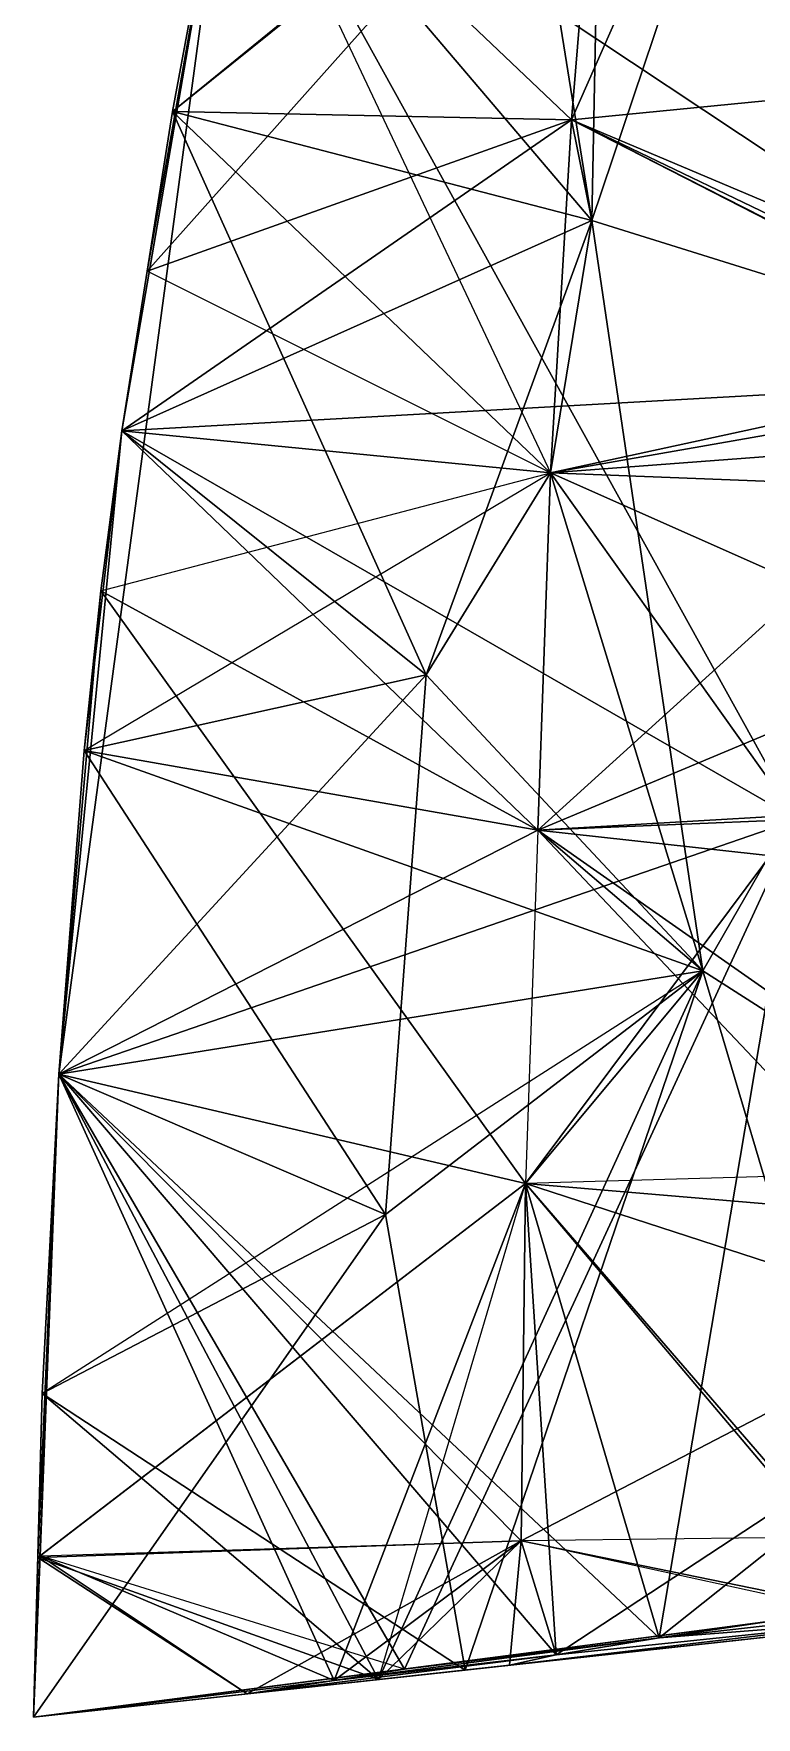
# Model space of a CAD drawing. Extents: x -22.5 to 0, y 0 to 22.5.
# Drawn here: x -22.48 to -20.76, y 0 to 4.005 of the extents above; entities that cross this region are included whole.
import ezdxf

# ---------------------------------------------------------------- set-up
doc = ezdxf.new("R2010")
doc.units = 0

msp = doc.modelspace()

# ---------------------------------------------------------------- linework, layer by layer
at = {"layer": 'Boundaries'}
for p, q in [((-22.42, 1.53, 58.95), (-22.01, 4.57, 58.95)), ((-22.27, 3.06, 54.58), (-22.01, 4.57, 54.58)), ((-22.42, 1.53, 54.58), (-22.27, 3.06, 54.58)), ((-22.48, 0, 58.95), (-22.42, 1.53, 58.95)), ((-22.48, 0, 54.58), (-22.42, 1.53, 54.58)), ((-22.48, 0, 58.95), (-18.95, 0.46, 59.83)), ((-18.95, 0.46, 59.83), (-22.48, 0, 58.95)), ((-22.48, 0, 54.58), (-22.48, 0, 55.67)), ((-22.48, 0, 55.67), (-22.48, 0, 57.13)), ((-22.48, 0, 57.13), (-22.48, 0, 57.86)), ((-22.48, 0, 57.86), (-22.48, 0, 58.95))]:
    msp.add_line(p, q, dxfattribs=at)
at = {"layer": 'Cylindrical crown wall'}
for points in [[(-22.01, 4.57, 58.95), (-21.74, 5.7, 57.58), (-22.01, 4.57, 56.77), (-22.21, 3.44, 57.58)], [(-22.01, 4.57, 55.67), (-21.84, 5.32, 55.13), (-22.01, 4.57, 54.58), (-22.15, 3.82, 55.13)], [(-22.01, 4.57, 56.77), (-21.84, 5.32, 56.22), (-22.01, 4.57, 55.67), (-22.15, 3.82, 56.22)], [(-22.42, 1.53, 58.95), (-22.01, 4.57, 58.95), (-22.27, 3.06, 57.86)], [(-22.01, 4.57, 58.95), (-22.21, 3.44, 57.58), (-22.27, 3.06, 57.86)], [(-22.15, 3.82, 56.22), (-22.01, 4.57, 55.67), (-22.15, 3.82, 55.13), (-22.27, 3.06, 55.67)], [(-22.27, 3.06, 57.13), (-22.21, 3.44, 57.58), (-22.01, 4.57, 56.77), (-22.15, 3.82, 56.22)], [(-22.01, 4.57, 54.58), (-22.27, 3.06, 54.58), (-22.15, 3.82, 55.13)], [(-22.27, 3.06, 55.67), (-22.15, 3.82, 55.13), (-22.27, 3.06, 54.58), (-22.36, 2.3, 55.13)], [(-22.36, 2.3, 56.22), (-22.27, 3.06, 57.13), (-22.15, 3.82, 56.22), (-22.27, 3.06, 55.67)], [(-22.32, 2.68, 57.58), (-22.27, 3.06, 57.86), (-22.21, 3.44, 57.58), (-22.27, 3.06, 57.13)], [(-22.42, 1.53, 58.95), (-22.27, 3.06, 57.86), (-22.32, 2.68, 57.58)], [(-22.36, 2.3, 56.22), (-22.27, 3.06, 55.67), (-22.36, 2.3, 55.13), (-22.42, 1.53, 55.67)], [(-22.42, 1.53, 56.77), (-22.32, 2.68, 57.58), (-22.27, 3.06, 57.13), (-22.36, 2.3, 56.22)], [(-22.27, 3.06, 54.58), (-22.42, 1.53, 54.58), (-22.36, 2.3, 55.13)], [(-22.42, 1.53, 58.95), (-22.32, 2.68, 57.58), (-22.42, 1.53, 56.77), (-22.47, 0.38, 57.58)], [(-22.42, 1.53, 55.67), (-22.36, 2.3, 55.13), (-22.42, 1.53, 54.58), (-22.46, 0.77, 55.13)], [(-22.42, 1.53, 56.77), (-22.36, 2.3, 56.22), (-22.42, 1.53, 55.67), (-22.46, 0.77, 56.22)], [(-22.42, 1.53, 58.95), (-22.47, 0.38, 57.58), (-22.48, 0, 57.86)], [(-22.46, 0.77, 56.22), (-22.42, 1.53, 55.67), (-22.46, 0.77, 55.13), (-22.48, 0, 55.67)], [(-22.48, 0, 57.13), (-22.47, 0.38, 57.58), (-22.42, 1.53, 56.77), (-22.46, 0.77, 56.22)], [(-22.42, 1.53, 54.58), (-22.48, 0, 54.58), (-22.46, 0.77, 55.13)], [(-22.42, 1.53, 58.95), (-22.48, 0, 58.95), (-22.48, 0, 57.86)], [(-22.46, 0.77, 56.22), (-22.48, 0, 57.13), (-22.48, 0, 55.67)], [(-22.46, 0.77, 55.13), (-22.48, 0, 55.67), (-22.48, 0, 54.58)], [(-22.47, 0.38, 57.58), (-22.48, 0, 57.86), (-22.48, 0, 57.13)]]:
    msp.add_3dface(points, dxfattribs=at)
at = {"layer": 'Elements'}
for points in [[(-19.47, 3.97, 58.39), (-20.1615, 5.0976, 59.3668), (-22.01, 4.57, 58.95), (-19.9326, 3.191, 59.5191)], [(-21.13, 4.65, 57.08), (-22.01, 4.57, 58.95), (-19.47, 3.97, 58.39), (-20.1615, 5.0976, 59.3668)], [(-21.13, 4.65, 57.08), (-19.47, 3.97, 58.39), (-19.4, 4.85, 58.3), (-20.1615, 5.0976, 59.3668)], [(-20.6583, 5.0253, 55.8203), (-21.1514, 3.5605, 55.5577), (-21.13, 4.65, 57.08), (-21.3023, 4.501, 55.2743)], [(-21.13, 4.65, 57.08), (-20.6583, 5.0253, 55.8203), (-21.2, 3.8, 57.16), (-21.1514, 3.5605, 55.5577)], [(-21.13, 4.65, 57.08), (-20.0569, 3.2187, 56.6268), (-21.2, 3.8, 57.16), (-20.6583, 5.0253, 55.8203)], [(-21.2, 3.8, 57.16), (-20.6583, 5.0253, 55.8203), (-20.0569, 3.2187, 56.6268), (-21.1514, 3.5605, 55.5577)], [(-21.13, 4.65, 57.08), (-18.9258, 4.7802, 57.6565), (-20.0569, 3.2187, 56.6268), (-20.6583, 5.0253, 55.8203)], [(-21.13, 4.65, 57.08), (-19.4, 4.85, 58.3), (-19.47, 3.97, 58.39), (-18.9258, 4.7802, 57.6565)], [(-19.47, 3.97, 58.39), (-20.0569, 3.2187, 56.6268), (-21.13, 4.65, 57.08), (-18.9258, 4.7802, 57.6565)], [(-21.13, 4.65, 57.08), (-22.21, 3.44, 57.58), (-22.01, 4.57, 58.95), (-22.01, 4.57, 56.77)], [(-21.13, 4.65, 57.08), (-22.21, 3.44, 57.58), (-22.01, 4.57, 56.77), (-21.2, 3.8, 57.16)], [(-21.13, 4.65, 57.08), (-22.21, 3.44, 57.58), (-21.2, 3.8, 57.16), (-22.01, 4.57, 58.95)], [(-21.13, 4.65, 57.08), (-22.15, 3.82, 56.22), (-22.01, 4.57, 56.77), (-22.01, 4.57, 55.67)], [(-21.13, 4.65, 57.08), (-22.15, 3.82, 56.22), (-21.2, 3.8, 57.16), (-22.01, 4.57, 56.77)], [(-21.13, 4.65, 57.08), (-21.2, 3.8, 57.16), (-22.15, 3.82, 56.22), (-21.1514, 3.5605, 55.5577)], [(-21.13, 4.65, 57.08), (-22.15, 3.82, 56.22), (-22.01, 4.57, 55.67), (-21.1514, 3.5605, 55.5577)], [(-21.13, 4.65, 57.08), (-19.47, 3.97, 58.39), (-22.01, 4.57, 58.95), (-21.2, 3.8, 57.16)], [(-21.13, 4.65, 57.08), (-21.1514, 3.5605, 55.5577), (-22.01, 4.57, 55.67), (-21.3023, 4.501, 55.2743)], [(-21.13, 4.65, 57.08), (-19.47, 3.97, 58.39), (-21.2, 3.8, 57.16), (-20.0569, 3.2187, 56.6268)], [(-22.42, 1.53, 58.95), (-22.27, 3.06, 57.86), (-22.01, 4.57, 58.95), (-20.6634, 2.1357, 59.3763)], [(-22.01, 4.57, 58.95), (-20.6634, 2.1357, 59.3763), (-22.27, 3.06, 57.86), (-19.9326, 3.191, 59.5191)], [(-22.21, 3.44, 57.58), (-21.2, 3.8, 57.16), (-22.01, 4.57, 58.95), (-22.27, 3.06, 57.86)], [(-22.01, 4.57, 58.95), (-22.27, 3.06, 57.86), (-21.25, 2.96, 57.23), (-19.9326, 3.191, 59.5191)], [(-22.27, 3.06, 54.58), (-22.01, 4.57, 54.58), (-22.15, 3.82, 55.13), (-21.1514, 3.5605, 55.5577)], [(-22.01, 4.57, 58.95), (-21.25, 2.96, 57.23), (-22.27, 3.06, 57.86), (-21.2, 3.8, 57.16)], [(-22.21, 3.44, 57.58), (-21.2, 3.8, 57.16), (-22.15, 3.82, 56.22), (-22.01, 4.57, 56.77)], [(-22.01, 4.57, 55.67), (-21.1514, 3.5605, 55.5577), (-22.15, 3.82, 55.13), (-21.3023, 4.501, 55.2743)], [(-22.15, 3.82, 55.13), (-21.1514, 3.5605, 55.5577), (-22.01, 4.57, 54.58), (-21.3023, 4.501, 55.2743)], [(-22.15, 3.82, 55.13), (-22.01, 4.57, 54.58), (-22.01, 4.57, 55.67), (-21.3023, 4.501, 55.2743)], [(-22.15, 3.82, 56.22), (-22.15, 3.82, 55.13), (-22.01, 4.57, 55.67), (-21.1514, 3.5605, 55.5577)], [(-21.2, 3.8, 57.16), (-19.47, 3.97, 58.39), (-22.01, 4.57, 58.95), (-19.9326, 3.191, 59.5191)], [(-22.01, 4.57, 58.95), (-21.25, 2.96, 57.23), (-21.2, 3.8, 57.16), (-19.9326, 3.191, 59.5191)], [(-21.2, 3.8, 57.16), (-20.0569, 3.2187, 56.6268), (-19.47, 3.97, 58.39), (-19.4195, 2.8893, 57.4276)], [(-21.2, 3.8, 57.16), (-19.47, 3.97, 58.39), (-19.52, 3.09, 58.47), (-19.4195, 2.8893, 57.4276)], [(-21.2, 3.8, 57.16), (-19.52, 3.09, 58.47), (-19.47, 3.97, 58.39), (-19.9326, 3.191, 59.5191)], [(-22.15, 3.82, 56.22), (-21.25, 2.96, 57.23), (-22.27, 3.06, 57.13), (-22.27, 3.06, 55.67)], [(-22.15, 3.82, 55.13), (-22.15, 3.82, 56.22), (-22.27, 3.06, 55.67), (-21.1514, 3.5605, 55.5577)], [(-22.15, 3.82, 56.22), (-21.25, 2.96, 57.23), (-21.2, 3.8, 57.16), (-22.27, 3.06, 57.13)], [(-21.2, 3.8, 57.16), (-22.21, 3.44, 57.58), (-22.15, 3.82, 56.22), (-22.27, 3.06, 57.13)], [(-22.15, 3.82, 55.13), (-21.1514, 3.5605, 55.5577), (-22.27, 3.06, 55.67), (-21.5458, 2.4798, 55.3053)], [(-22.15, 3.82, 56.22), (-21.25, 2.96, 57.23), (-22.27, 3.06, 55.67), (-21.1514, 3.5605, 55.5577)], [(-22.27, 3.06, 55.67), (-22.27, 3.06, 54.58), (-22.15, 3.82, 55.13), (-21.5458, 2.4798, 55.3053)], [(-22.27, 3.06, 54.58), (-21.1514, 3.5605, 55.5577), (-22.15, 3.82, 55.13), (-21.5458, 2.4798, 55.3053)], [(-22.15, 3.82, 56.22), (-21.2, 3.8, 57.16), (-21.25, 2.96, 57.23), (-21.1514, 3.5605, 55.5577)], [(-21.25, 2.96, 57.23), (-22.21, 3.44, 57.58), (-22.27, 3.06, 57.86), (-21.2, 3.8, 57.16)], [(-21.25, 2.96, 57.23), (-22.21, 3.44, 57.58), (-21.2, 3.8, 57.16), (-22.27, 3.06, 57.13)], [(-21.25, 2.96, 57.23), (-20.0569, 3.2187, 56.6268), (-21.2, 3.8, 57.16), (-19.4195, 2.8893, 57.4276)], [(-21.2, 3.8, 57.16), (-19.52, 3.09, 58.47), (-21.25, 2.96, 57.23), (-19.4195, 2.8893, 57.4276)], [(-21.2, 3.8, 57.16), (-20.0569, 3.2187, 56.6268), (-21.25, 2.96, 57.23), (-21.1514, 3.5605, 55.5577)], [(-21.25, 2.96, 57.23), (-19.52, 3.09, 58.47), (-21.2, 3.8, 57.16), (-19.9326, 3.191, 59.5191)], [(-22.27, 3.06, 55.67), (-21.1514, 3.5605, 55.5577), (-21.25, 2.96, 57.23), (-21.5458, 2.4798, 55.3053)], [(-21.25, 2.96, 57.23), (-21.1514, 3.5605, 55.5577), (-20.888, 1.7754, 55.9822), (-21.5458, 2.4798, 55.3053)], [(-20.0569, 3.2187, 56.6268), (-20.888, 1.7754, 55.9822), (-21.25, 2.96, 57.23), (-21.1514, 3.5605, 55.5577)], [(-21.25, 2.96, 57.23), (-22.21, 3.44, 57.58), (-22.27, 3.06, 57.13), (-22.27, 3.06, 57.86)], [(-21.28, 2.11, 57.28), (-20.0569, 3.2187, 56.6268), (-21.25, 2.96, 57.23), (-19.4195, 2.8893, 57.4276)], [(-21.28, 2.11, 57.28), (-20.888, 1.7754, 55.9822), (-20.0569, 3.2187, 56.6268), (-19.9115, 1.152, 57.1866)], [(-20.0569, 3.2187, 56.6268), (-19.4195, 2.8893, 57.4276), (-21.28, 2.11, 57.28), (-19.9115, 1.152, 57.1866)], [(-21.25, 2.96, 57.23), (-20.0569, 3.2187, 56.6268), (-21.28, 2.11, 57.28), (-20.888, 1.7754, 55.9822)], [(-22.27, 3.06, 57.86), (-20.6634, 2.1357, 59.3763), (-21.25, 2.96, 57.23), (-19.9326, 3.191, 59.5191)], [(-21.25, 2.96, 57.23), (-20.6634, 2.1357, 59.3763), (-19.52, 3.09, 58.47), (-19.9326, 3.191, 59.5191)], [(-19.52, 3.09, 58.47), (-19.56, 2.21, 58.52), (-21.25, 2.96, 57.23), (-19.4195, 2.8893, 57.4276)], [(-21.25, 2.96, 57.23), (-19.56, 2.21, 58.52), (-19.52, 3.09, 58.47), (-20.6634, 2.1357, 59.3763)], [(-21.28, 2.11, 57.28), (-22.32, 2.68, 57.58), (-22.42, 1.53, 58.95), (-22.27, 3.06, 57.86)], [(-22.42, 1.53, 58.95), (-21.28, 2.11, 57.28), (-22.27, 3.06, 57.86), (-20.6634, 2.1357, 59.3763)], [(-22.36, 2.3, 55.13), (-22.42, 1.53, 54.58), (-22.27, 3.06, 54.58), (-21.5458, 2.4798, 55.3053)], [(-22.32, 2.68, 57.58), (-21.28, 2.11, 57.28), (-22.36, 2.3, 56.22), (-22.27, 3.06, 57.13)], [(-22.36, 2.3, 56.22), (-22.27, 3.06, 55.67), (-21.25, 2.96, 57.23), (-21.5458, 2.4798, 55.3053)], [(-22.27, 3.06, 55.67), (-22.36, 2.3, 56.22), (-22.36, 2.3, 55.13), (-21.5458, 2.4798, 55.3053)], [(-22.36, 2.3, 56.22), (-21.25, 2.96, 57.23), (-22.27, 3.06, 57.13), (-21.28, 2.11, 57.28)], [(-22.36, 2.3, 56.22), (-21.25, 2.96, 57.23), (-22.27, 3.06, 55.67), (-22.27, 3.06, 57.13)], [(-22.27, 3.06, 54.58), (-22.27, 3.06, 55.67), (-22.36, 2.3, 55.13), (-21.5458, 2.4798, 55.3053)], [(-22.32, 2.68, 57.58), (-21.25, 2.96, 57.23), (-21.28, 2.11, 57.28), (-22.27, 3.06, 57.13)], [(-22.32, 2.68, 57.58), (-21.25, 2.96, 57.23), (-22.27, 3.06, 57.86), (-21.28, 2.11, 57.28)], [(-22.32, 2.68, 57.58), (-21.25, 2.96, 57.23), (-22.27, 3.06, 57.13), (-22.27, 3.06, 57.86)], [(-22.27, 3.06, 57.86), (-21.28, 2.11, 57.28), (-21.25, 2.96, 57.23), (-20.6634, 2.1357, 59.3763)], [(-21.25, 2.96, 57.23), (-20.888, 1.7754, 55.9822), (-22.36, 2.3, 56.22), (-21.5458, 2.4798, 55.3053)], [(-22.36, 2.3, 56.22), (-21.25, 2.96, 57.23), (-21.28, 2.11, 57.28), (-20.888, 1.7754, 55.9822)], [(-19.56, 2.21, 58.52), (-21.28, 2.11, 57.28), (-21.25, 2.96, 57.23), (-19.4195, 2.8893, 57.4276)], [(-21.25, 2.96, 57.23), (-21.28, 2.11, 57.28), (-19.56, 2.21, 58.52), (-20.6634, 2.1357, 59.3763)], [(-19.56, 2.21, 58.52), (-19.2675, 1.8892, 57.7923), (-21.28, 2.11, 57.28), (-19.4195, 2.8893, 57.4276)], [(-21.28, 2.11, 57.28), (-19.4195, 2.8893, 57.4276), (-19.2675, 1.8892, 57.7923), (-19.9115, 1.152, 57.1866)], [(-22.32, 2.68, 57.58), (-21.31, 1.27, 57.31), (-22.42, 1.53, 58.95), (-22.42, 1.53, 56.77)], [(-22.42, 1.53, 56.77), (-21.28, 2.11, 57.28), (-22.36, 2.3, 56.22), (-22.32, 2.68, 57.58)], [(-22.32, 2.68, 57.58), (-21.28, 2.11, 57.28), (-22.42, 1.53, 58.95), (-21.31, 1.27, 57.31)], [(-22.42, 1.53, 56.77), (-21.28, 2.11, 57.28), (-22.32, 2.68, 57.58), (-21.31, 1.27, 57.31)], [(-22.36, 2.3, 56.22), (-20.888, 1.7754, 55.9822), (-22.42, 1.53, 55.67), (-21.5458, 2.4798, 55.3053)], [(-20.888, 1.7754, 55.9822), (-21.6424, 1.196, 55.3484), (-22.42, 1.53, 55.67), (-21.5458, 2.4798, 55.3053)], [(-22.36, 2.3, 55.13), (-22.36, 2.3, 56.22), (-22.42, 1.53, 55.67), (-21.5458, 2.4798, 55.3053)], [(-22.36, 2.3, 55.13), (-21.6424, 1.196, 55.3484), (-22.42, 1.53, 54.58), (-21.5458, 2.4798, 55.3053)], [(-22.42, 1.53, 55.67), (-21.6424, 1.196, 55.3484), (-22.36, 2.3, 55.13), (-21.5458, 2.4798, 55.3053)], [(-22.42, 1.53, 56.77), (-22.42, 1.53, 55.67), (-22.36, 2.3, 56.22), (-20.888, 1.7754, 55.9822)], [(-22.42, 1.53, 55.67), (-22.42, 1.53, 54.58), (-22.36, 2.3, 55.13), (-21.6424, 1.196, 55.3484)], [(-22.42, 1.53, 56.77), (-22.36, 2.3, 56.22), (-21.28, 2.11, 57.28), (-20.888, 1.7754, 55.9822)], [(-21.28, 2.11, 57.28), (-19.2675, 1.8892, 57.7923), (-19.56, 2.21, 58.52), (-19.9115, 1.152, 57.1866)], [(-19.56, 2.21, 58.52), (-20.6634, 2.1357, 59.3763), (-21.28, 2.11, 57.28), (-20.1187, 0.883, 58.4348)], [(-21.28, 2.11, 57.28), (-19.9115, 1.152, 57.1866), (-19.56, 2.21, 58.52), (-20.1187, 0.883, 58.4348)], [(-21.31, 1.27, 57.31), (-20.6634, 2.1357, 59.3763), (-22.42, 1.53, 58.95), (-20.9912, 0.189, 58.6089)], [(-22.42, 1.53, 58.95), (-20.6634, 2.1357, 59.3763), (-21.5979, 0.1149, 59.1699), (-20.9912, 0.189, 58.6089)], [(-21.28, 2.11, 57.28), (-22.42, 1.53, 58.95), (-21.31, 1.27, 57.31), (-20.6634, 2.1357, 59.3763)], [(-21.5979, 0.1149, 59.1699), (-20.6634, 2.1357, 59.3763), (-20.7147, 0.23, 59.3901), (-20.9912, 0.189, 58.6089)], [(-21.31, 1.27, 57.31), (-20.1187, 0.883, 58.4348), (-20.6634, 2.1357, 59.3763), (-20.9912, 0.189, 58.6089)], [(-21.28, 2.11, 57.28), (-20.6634, 2.1357, 59.3763), (-21.31, 1.27, 57.31), (-20.1187, 0.883, 58.4348)], [(-20.6634, 2.1357, 59.3763), (-20.1187, 0.883, 58.4348), (-20.7147, 0.23, 59.3901), (-20.9912, 0.189, 58.6089)], [(-22.42, 1.53, 56.77), (-21.28, 2.11, 57.28), (-21.31, 1.27, 57.31), (-20.888, 1.7754, 55.9822)], [(-21.31, 1.27, 57.31), (-20.888, 1.7754, 55.9822), (-21.28, 2.11, 57.28), (-19.9115, 1.152, 57.1866)], [(-21.31, 1.27, 57.31), (-19.9115, 1.152, 57.1866), (-21.28, 2.11, 57.28), (-20.1187, 0.883, 58.4348)], [(-20.888, 1.7754, 55.9822), (-21.6597, 0.0898, 56.5922), (-22.46, 0.77, 56.22), (-21.6424, 1.196, 55.3484)], [(-22.42, 1.53, 56.77), (-20.888, 1.7754, 55.9822), (-22.46, 0.77, 56.22), (-21.6424, 1.196, 55.3484)], [(-22.42, 1.53, 56.77), (-20.888, 1.7754, 55.9822), (-21.6597, 0.0898, 56.5922), (-22.46, 0.77, 56.22)], [(-20.888, 1.7754, 55.9822), (-22.42, 1.53, 56.77), (-21.6597, 0.0898, 56.5922), (-21.31, 1.27, 57.31)], [(-22.42, 1.53, 55.67), (-20.888, 1.7754, 55.9822), (-22.42, 1.53, 56.77), (-21.6424, 1.196, 55.3484)], [(-21.31, 1.27, 57.31), (-20.888, 1.7754, 55.9822), (-20.4263, 0.2249, 56.7386), (-21.6597, 0.0898, 56.5922)], [(-21.4534, 0.1124, 55.6591), (-21.6597, 0.0898, 56.5922), (-20.888, 1.7754, 55.9822), (-21.6424, 1.196, 55.3484)], [(-20.4263, 0.2249, 56.7386), (-20.888, 1.7754, 55.9822), (-21.4534, 0.1124, 55.6591), (-21.6597, 0.0898, 56.5922)], [(-20.4263, 0.2249, 56.7386), (-20.888, 1.7754, 55.9822), (-21.31, 1.27, 57.31), (-19.9115, 1.152, 57.1866)], [(-22.48, 0, 54.58), (-22.42, 1.53, 54.58), (-22.46, 0.77, 55.13), (-21.6424, 1.196, 55.3484)], [(-21.5979, 0.1149, 59.1699), (-22.4649, 0.3845, 58.1339), (-22.48, 0, 58.95), (-22.42, 1.53, 58.95)], [(-22.42, 1.53, 56.77), (-21.32, 0.42, 57.33), (-21.31, 1.27, 57.31), (-22.47, 0.38, 57.58)], [(-21.31, 1.27, 57.31), (-22.42, 1.53, 58.95), (-22.47, 0.38, 57.58), (-22.4649, 0.3845, 58.1339)], [(-22.47, 0.38, 57.58), (-22.46, 0.77, 56.22), (-22.42, 1.53, 56.77), (-21.6597, 0.0898, 56.5922)], [(-22.42, 1.53, 56.77), (-21.32, 0.42, 57.33), (-22.47, 0.38, 57.58), (-21.6597, 0.0898, 56.5922)], [(-22.42, 1.53, 58.95), (-21.31, 1.27, 57.31), (-22.47, 0.38, 57.58), (-22.42, 1.53, 56.77)], [(-22.42, 1.53, 58.95), (-22.4649, 0.3845, 58.1339), (-21.31, 1.27, 57.31), (-21.7652, 0.0875, 58.328)], [(-21.5979, 0.1149, 59.1699), (-22.4649, 0.3845, 58.1339), (-22.42, 1.53, 58.95), (-21.7652, 0.0875, 58.328)], [(-22.46, 0.77, 56.22), (-22.46, 0.77, 55.13), (-22.42, 1.53, 55.67), (-21.6424, 1.196, 55.3484)], [(-22.46, 0.77, 55.13), (-22.42, 1.53, 54.58), (-22.42, 1.53, 55.67), (-21.6424, 1.196, 55.3484)], [(-22.42, 1.53, 55.67), (-22.42, 1.53, 56.77), (-22.46, 0.77, 56.22), (-21.6424, 1.196, 55.3484)], [(-22.42, 1.53, 56.77), (-21.31, 1.27, 57.31), (-21.32, 0.42, 57.33), (-21.6597, 0.0898, 56.5922)], [(-21.5979, 0.1149, 59.1699), (-21.7652, 0.0875, 58.328), (-22.42, 1.53, 58.95), (-20.9912, 0.189, 58.6089)], [(-22.42, 1.53, 58.95), (-21.7652, 0.0875, 58.328), (-21.31, 1.27, 57.31), (-21.2363, 0.1486, 58.0738)], [(-22.42, 1.53, 58.95), (-20.9912, 0.189, 58.6089), (-21.7652, 0.0875, 58.328), (-21.2363, 0.1486, 58.0738)], [(-21.31, 1.27, 57.31), (-20.9912, 0.189, 58.6089), (-22.42, 1.53, 58.95), (-21.2363, 0.1486, 58.0738)], [(-21.31, 1.27, 57.31), (-22.4649, 0.3845, 58.1339), (-22.47, 0.38, 57.58), (-21.32, 0.42, 57.33)], [(-21.31, 1.27, 57.31), (-22.4649, 0.3845, 58.1339), (-21.32, 0.42, 57.33), (-21.7652, 0.0875, 58.328)], [(-21.31, 1.27, 57.31), (-21.7652, 0.0875, 58.328), (-21.32, 0.42, 57.33), (-21.2363, 0.1486, 58.0738)], [(-21.31, 1.27, 57.31), (-20.4263, 0.2249, 56.7386), (-21.32, 0.42, 57.33), (-21.6597, 0.0898, 56.5922)], [(-21.32, 0.42, 57.33), (-19.9115, 1.152, 57.1866), (-21.31, 1.27, 57.31), (-20.414, 0.2344, 57.8989)], [(-20.4263, 0.2249, 56.7386), (-21.31, 1.27, 57.31), (-21.32, 0.42, 57.33), (-19.9115, 1.152, 57.1866)], [(-21.32, 0.42, 57.33), (-20.414, 0.2344, 57.8989), (-21.31, 1.27, 57.31), (-21.2363, 0.1486, 58.0738)], [(-20.414, 0.2344, 57.8989), (-20.1187, 0.883, 58.4348), (-21.31, 1.27, 57.31), (-21.2363, 0.1486, 58.0738)], [(-21.31, 1.27, 57.31), (-20.414, 0.2344, 57.8989), (-19.9115, 1.152, 57.1866), (-20.1187, 0.883, 58.4348)], [(-20.1187, 0.883, 58.4348), (-20.9912, 0.189, 58.6089), (-21.31, 1.27, 57.31), (-21.2363, 0.1486, 58.0738)], [(-22.46, 0.77, 55.13), (-21.4534, 0.1124, 55.6591), (-22.48, 0, 54.58), (-21.6424, 1.196, 55.3484)], [(-22.46, 0.77, 56.22), (-21.6597, 0.0898, 56.5922), (-21.4534, 0.1124, 55.6591), (-21.6424, 1.196, 55.3484)], [(-21.4534, 0.1124, 55.6591), (-22.46, 0.77, 55.13), (-22.46, 0.77, 56.22), (-21.6424, 1.196, 55.3484)], [(-20.4263, 0.2249, 56.7386), (-19.9115, 1.152, 57.1866), (-21.32, 0.42, 57.33), (-20.414, 0.2344, 57.8989)], [(-20.414, 0.2344, 57.8989), (-20.9912, 0.189, 58.6089), (-20.1187, 0.883, 58.4348), (-21.2363, 0.1486, 58.0738)], [(-20.7147, 0.23, 59.3901), (-20.1187, 0.883, 58.4348), (-19.7591, 0.3283, 58.6795), (-20.9912, 0.189, 58.6089)], [(-19.7591, 0.3283, 58.6795), (-20.1187, 0.883, 58.4348), (-20.414, 0.2344, 57.8989), (-20.9912, 0.189, 58.6089)], [(-22.47, 0.38, 57.58), (-22.48, 0, 57.13), (-22.46, 0.77, 56.22), (-21.6597, 0.0898, 56.5922)], [(-22.46, 0.77, 56.22), (-22.48, 0, 55.67), (-21.4534, 0.1124, 55.6591), (-21.6597, 0.0898, 56.5922)], [(-22.46, 0.77, 56.22), (-21.4534, 0.1124, 55.6591), (-22.48, 0, 55.67), (-22.46, 0.77, 55.13)], [(-22.48, 0, 57.13), (-22.48, 0, 55.67), (-22.46, 0.77, 56.22), (-21.6597, 0.0898, 56.5922)], [(-22.48, 0, 54.58), (-22.46, 0.77, 55.13), (-22.48, 0, 55.67), (-21.4534, 0.1124, 55.6591)], [(-21.32, 0.42, 57.33), (-21.9719, 0.0556, 57.495), (-22.47, 0.38, 57.58), (-21.6597, 0.0898, 56.5922)], [(-22.4649, 0.3845, 58.1339), (-22.47, 0.38, 57.58), (-21.32, 0.42, 57.33), (-21.9719, 0.0556, 57.495)], [(-22.4649, 0.3845, 58.1339), (-21.9719, 0.0556, 57.495), (-21.32, 0.42, 57.33), (-21.7652, 0.0875, 58.328)], [(-21.3476, 0.124, 57.495), (-21.9719, 0.0556, 57.495), (-21.32, 0.42, 57.33), (-21.6597, 0.0898, 56.5922)], [(-21.32, 0.42, 57.33), (-21.7652, 0.0875, 58.328), (-21.9719, 0.0556, 57.495), (-21.2363, 0.1486, 58.0738)], [(-21.32, 0.42, 57.33), (-21.9719, 0.0556, 57.495), (-21.3476, 0.124, 57.495), (-21.2363, 0.1486, 58.0738)], [(-20.4263, 0.2249, 56.7386), (-21.3476, 0.124, 57.495), (-21.32, 0.42, 57.33), (-21.6597, 0.0898, 56.5922)], [(-21.32, 0.42, 57.33), (-21.3476, 0.124, 57.495), (-20.4263, 0.2249, 56.7386), (-20.414, 0.2344, 57.8989)], [(-21.3476, 0.124, 57.495), (-20.414, 0.2344, 57.8989), (-21.32, 0.42, 57.33), (-21.2363, 0.1486, 58.0738)], [(-22.48, 0, 57.86), (-22.47, 0.38, 57.58), (-22.4649, 0.3845, 58.1339), (-21.9719, 0.0556, 57.495)], [(-21.5979, 0.1149, 59.1699), (-22.48, 0, 58.95), (-22.4649, 0.3845, 58.1339), (-21.7652, 0.0875, 58.328)], [(-22.4649, 0.3845, 58.1339), (-22.48, 0, 58.95), (-22.48, 0, 57.86), (-21.7652, 0.0875, 58.328)], [(-22.48, 0, 57.86), (-21.9719, 0.0556, 57.495), (-22.4649, 0.3845, 58.1339), (-21.7652, 0.0875, 58.328)], [(-22.48, 0, 57.86), (-22.48, 0, 57.13), (-22.47, 0.38, 57.58), (-21.9719, 0.0556, 57.495)], [(-22.47, 0.38, 57.58), (-21.9719, 0.0556, 57.495), (-22.48, 0, 57.13), (-21.6597, 0.0898, 56.5922)]]:
    msp.add_3dface(points, dxfattribs=at)
at = {"layer": 'Faces'}
for points in [[(-20.1615, 5.0976, 59.3668), (-19.9326, 3.191, 59.5191), (-22.01, 4.57, 58.95)], [(-20.6583, 5.0253, 55.8203), (-21.3023, 4.501, 55.2743), (-21.1514, 3.5605, 55.5577)], [(-20.6583, 5.0253, 55.8203), (-21.1514, 3.5605, 55.5577), (-20.0569, 3.2187, 56.6268)], [(-22.42, 1.53, 58.95), (-22.27, 3.06, 57.86), (-22.01, 4.57, 58.95)], [(-22.01, 4.57, 58.95), (-20.6634, 2.1357, 59.3763), (-22.42, 1.53, 58.95)], [(-22.01, 4.57, 58.95), (-22.27, 3.06, 57.86), (-22.21, 3.44, 57.58)], [(-22.27, 3.06, 54.58), (-22.01, 4.57, 54.58), (-22.15, 3.82, 55.13)], [(-22.27, 3.06, 54.58), (-21.1514, 3.5605, 55.5577), (-22.01, 4.57, 54.58)], [(-22.21, 3.44, 57.58), (-22.01, 4.57, 56.77), (-22.01, 4.57, 58.95)], [(-22.15, 3.82, 56.22), (-22.01, 4.57, 56.77), (-22.21, 3.44, 57.58)], [(-22.15, 3.82, 55.13), (-22.01, 4.57, 54.58), (-22.01, 4.57, 55.67)], [(-22.15, 3.82, 56.22), (-22.15, 3.82, 55.13), (-22.01, 4.57, 55.67)], [(-22.15, 3.82, 56.22), (-22.01, 4.57, 55.67), (-22.01, 4.57, 56.77)], [(-21.1514, 3.5605, 55.5577), (-21.3023, 4.501, 55.2743), (-22.01, 4.57, 54.58)], [(-22.01, 4.57, 58.95), (-19.9326, 3.191, 59.5191), (-20.6634, 2.1357, 59.3763)], [(-22.27, 3.06, 55.67), (-22.27, 3.06, 54.58), (-22.15, 3.82, 55.13)], [(-22.15, 3.82, 55.13), (-22.15, 3.82, 56.22), (-22.27, 3.06, 55.67)], [(-22.21, 3.44, 57.58), (-22.27, 3.06, 57.13), (-22.15, 3.82, 56.22)], [(-22.27, 3.06, 57.13), (-22.27, 3.06, 55.67), (-22.15, 3.82, 56.22)], [(-22.27, 3.06, 54.58), (-21.5458, 2.4798, 55.3053), (-21.1514, 3.5605, 55.5577)], [(-21.1514, 3.5605, 55.5577), (-21.5458, 2.4798, 55.3053), (-20.888, 1.7754, 55.9822)], [(-20.0569, 3.2187, 56.6268), (-21.1514, 3.5605, 55.5577), (-20.888, 1.7754, 55.9822)], [(-22.21, 3.44, 57.58), (-22.27, 3.06, 57.86), (-22.27, 3.06, 57.13)], [(-20.888, 1.7754, 55.9822), (-19.9115, 1.152, 57.1866), (-20.0569, 3.2187, 56.6268)], [(-22.32, 2.68, 57.58), (-22.27, 3.06, 57.86), (-22.42, 1.53, 58.95)], [(-22.36, 2.3, 55.13), (-22.42, 1.53, 54.58), (-22.27, 3.06, 54.58)], [(-22.42, 1.53, 54.58), (-21.5458, 2.4798, 55.3053), (-22.27, 3.06, 54.58)], [(-22.27, 3.06, 54.58), (-22.27, 3.06, 55.67), (-22.36, 2.3, 55.13)], [(-22.27, 3.06, 55.67), (-22.36, 2.3, 56.22), (-22.36, 2.3, 55.13)], [(-22.27, 3.06, 55.67), (-22.27, 3.06, 57.13), (-22.36, 2.3, 56.22)], [(-22.36, 2.3, 56.22), (-22.27, 3.06, 57.13), (-22.32, 2.68, 57.58)], [(-22.27, 3.06, 57.13), (-22.27, 3.06, 57.86), (-22.32, 2.68, 57.58)], [(-22.42, 1.53, 58.95), (-22.42, 1.53, 56.77), (-22.32, 2.68, 57.58)], [(-22.36, 2.3, 56.22), (-22.32, 2.68, 57.58), (-22.42, 1.53, 56.77)], [(-21.6424, 1.196, 55.3484), (-21.5458, 2.4798, 55.3053), (-22.42, 1.53, 54.58)], [(-20.888, 1.7754, 55.9822), (-21.5458, 2.4798, 55.3053), (-21.6424, 1.196, 55.3484)], [(-22.42, 1.53, 55.67), (-22.42, 1.53, 54.58), (-22.36, 2.3, 55.13)], [(-22.36, 2.3, 55.13), (-22.36, 2.3, 56.22), (-22.42, 1.53, 55.67)], [(-22.42, 1.53, 56.77), (-22.42, 1.53, 55.67), (-22.36, 2.3, 56.22)], [(-22.42, 1.53, 58.95), (-20.6634, 2.1357, 59.3763), (-21.5979, 0.1149, 59.1699)], [(-21.5979, 0.1149, 59.1699), (-20.6634, 2.1357, 59.3763), (-20.7147, 0.23, 59.3901)], [(-20.888, 1.7754, 55.9822), (-21.6424, 1.196, 55.3484), (-21.4534, 0.1124, 55.6591)], [(-20.4263, 0.2249, 56.7386), (-20.888, 1.7754, 55.9822), (-21.4534, 0.1124, 55.6591)], [(-20.4263, 0.2249, 56.7386), (-19.9115, 1.152, 57.1866), (-20.888, 1.7754, 55.9822)], [(-22.48, 0, 54.58), (-22.42, 1.53, 54.58), (-22.46, 0.77, 55.13)], [(-22.48, 0, 58.95), (-22.42, 1.53, 58.95), (-21.5979, 0.1149, 59.1699)], [(-22.48, 0, 54.58), (-21.6424, 1.196, 55.3484), (-22.42, 1.53, 54.58)], [(-22.4649, 0.3845, 58.1339), (-22.42, 1.53, 58.95), (-22.48, 0, 58.95)], [(-22.47, 0.38, 57.58), (-22.42, 1.53, 56.77), (-22.42, 1.53, 58.95)], [(-22.47, 0.38, 57.58), (-22.46, 0.77, 56.22), (-22.42, 1.53, 56.77)], [(-22.42, 1.53, 58.95), (-22.4649, 0.3845, 58.1339), (-22.47, 0.38, 57.58)], [(-22.46, 0.77, 55.13), (-22.42, 1.53, 54.58), (-22.42, 1.53, 55.67)], [(-22.46, 0.77, 56.22), (-22.46, 0.77, 55.13), (-22.42, 1.53, 55.67)], [(-22.42, 1.53, 55.67), (-22.42, 1.53, 56.77), (-22.46, 0.77, 56.22)], [(-21.4534, 0.1124, 55.6591), (-21.6424, 1.196, 55.3484), (-22.48, 0, 54.58)], [(-22.48, 0, 55.67), (-22.46, 0.77, 55.13), (-22.46, 0.77, 56.22)], [(-22.47, 0.38, 57.58), (-22.48, 0, 57.13), (-22.46, 0.77, 56.22)], [(-22.48, 0, 57.13), (-22.48, 0, 55.67), (-22.46, 0.77, 56.22)], [(-22.48, 0, 54.58), (-22.46, 0.77, 55.13), (-22.48, 0, 55.67)], [(-22.48, 0, 57.86), (-22.47, 0.38, 57.58), (-22.4649, 0.3845, 58.1339)], [(-22.4649, 0.3845, 58.1339), (-22.48, 0, 58.95), (-22.48, 0, 57.86)], [(-22.48, 0, 57.86), (-22.48, 0, 57.13), (-22.47, 0.38, 57.58)], [(-19.7591, 0.3283, 58.6795), (-20.9912, 0.189, 58.6089), (-20.7147, 0.23, 59.3901)], [(-20.414, 0.2344, 57.8989), (-20.9912, 0.189, 58.6089), (-19.7591, 0.3283, 58.6795)], [(-20.4263, 0.2249, 56.7386), (-21.6597, 0.0898, 56.5922), (-21.3476, 0.124, 57.495)], [(-21.4534, 0.1124, 55.6591), (-21.6597, 0.0898, 56.5922), (-20.4263, 0.2249, 56.7386)], [(-20.7147, 0.23, 59.3901), (-20.9912, 0.189, 58.6089), (-21.5979, 0.1149, 59.1699)], [(-21.3476, 0.124, 57.495), (-20.414, 0.2344, 57.8989), (-20.4263, 0.2249, 56.7386)], [(-21.3476, 0.124, 57.495), (-21.2363, 0.1486, 58.0738), (-20.414, 0.2344, 57.8989)], [(-20.414, 0.2344, 57.8989), (-21.2363, 0.1486, 58.0738), (-20.9912, 0.189, 58.6089)], [(-21.5979, 0.1149, 59.1699), (-20.9912, 0.189, 58.6089), (-21.7652, 0.0875, 58.328)], [(-20.9912, 0.189, 58.6089), (-21.2363, 0.1486, 58.0738), (-21.7652, 0.0875, 58.328)], [(-21.9719, 0.0556, 57.495), (-21.2363, 0.1486, 58.0738), (-21.3476, 0.124, 57.495)], [(-21.7652, 0.0875, 58.328), (-21.2363, 0.1486, 58.0738), (-21.9719, 0.0556, 57.495)], [(-21.3476, 0.124, 57.495), (-21.6597, 0.0898, 56.5922), (-21.9719, 0.0556, 57.495)], [(-21.5979, 0.1149, 59.1699), (-21.7652, 0.0875, 58.328), (-22.48, 0, 58.95)], [(-22.48, 0, 55.67), (-21.4534, 0.1124, 55.6591), (-22.48, 0, 54.58)], [(-22.48, 0, 55.67), (-21.6597, 0.0898, 56.5922), (-21.4534, 0.1124, 55.6591)], [(-21.9719, 0.0556, 57.495), (-21.6597, 0.0898, 56.5922), (-22.48, 0, 57.13)], [(-22.48, 0, 57.13), (-21.6597, 0.0898, 56.5922), (-22.48, 0, 55.67)], [(-22.48, 0, 57.86), (-21.7652, 0.0875, 58.328), (-21.9719, 0.0556, 57.495)], [(-22.48, 0, 58.95), (-21.7652, 0.0875, 58.328), (-22.48, 0, 57.86)], [(-22.48, 0, 57.86), (-21.9719, 0.0556, 57.495), (-22.48, 0, 57.13)]]:
    msp.add_3dface(points, dxfattribs=at)
at = {"layer": 'LowerTendons Crown'}
for p, q in [((-19.47, 3.97, 58.39), (-21.2, 3.8, 57.16)), ((-19.52, 3.09, 58.47), (-21.25, 2.96, 57.23)), ((-19.56, 2.21, 58.52), (-21.28, 2.11, 57.28)), ((-19.58, 1.32, 58.56), (-21.31, 1.27, 57.31)), ((-19.59, 0.44, 58.58), (-21.32, 0.42, 57.33))]:
    msp.add_line(p, q, dxfattribs=at)

doc.saveas('drawing.dxf')
